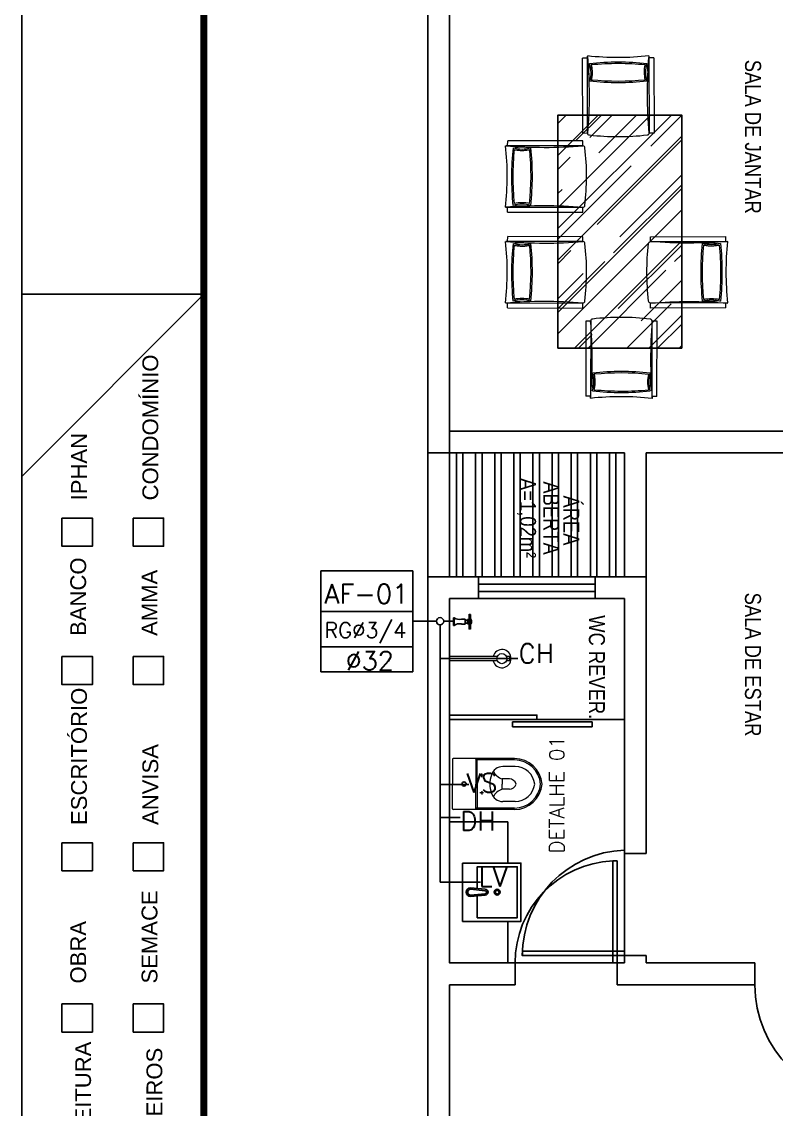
# Model space of a CAD drawing. Header units: millimetres. Extents: x -336 to -33, y -135 to 770.
# Drawn here: x -222.09 to -211.73, y 714.82 to 729.75 of the extents above; entities that cross this region are included whole.
import ezdxf
from ezdxf.enums import TextEntityAlignment as Align

# ---------------------------------------------------------------- set-up
doc = ezdxf.new("R2010")
doc.units = ezdxf.units.MM
doc.header["$LTSCALE"] = 50
doc.header["$MEASUREMENT"] = 0
for name, pattern in [('AXES', [0.54, 0.3, -0.08, 0.08, -0.08]), ('DASHDOT2', [0.5, 0.25, -0.125, 0, -0.125]), ('HIDDEN2', [0.1875, 0.125, -0.0625])]:
    doc.linetypes.add(name, pattern=pattern)
doc.layers.get('0').update_dxf_attribs({"linetype": 'CONTINUOUS'})
for name, color, linetype in [('-HIDRO', 8, 'CONTINUOUS'), ('A-PEN-B', 5, 'CONTINUOUS'), ('AF', 5, 'CONTINUOUS'), ('Diametro', 2, 'CONTINUOUS'), ('E-txt-g', 3, 'CONTINUOUS'), ('HIDRO 01', 4, 'CONTINUOUS'), ('MOB', 251, 'CONTINUOUS'), ('MOVEIS', 7, 'CONTINUOUS'), ("PRANCHA - PROJETU'S", 7, 'CONTINUOUS'), ('Prumadas_L', 1, 'CONTINUOUS'), ('Prumadas_Q', 3, 'CONTINUOUS'), ('Prumadas_T', 2, 'CONTINUOUS')]:
    doc.layers.add(name, color=color, linetype=linetype)
for name, color, linetype, lineweight in [('E-Lay-9', 9, 'CONTINUOUS', 9), ('E-Txt-W', 7, 'CONTINUOUS', 20), ('estofado', 7, 'CONTINUOUS', 25)]:
    doc.layers.add(name, color=color, linetype=linetype, lineweight=lineweight)
doc.styles.add('ARIAL', font='arial.ttf', dxfattribs={"height": 2})
doc.styles.add('F2', font='swissc.ttf')
doc.styles.add('REG60', font='romans.shx', dxfattribs={"width": 0.8, "height": 0.15})
doc.styles.add('REG80', font='romans.shx', dxfattribs={"width": 0.8, "height": 0.2})
doc.styles.add('ROMANS', font='romans', dxfattribs={"height": 0.1})

# ---------------------------------------------------------------- blocks, each defined once
blk = doc.blocks.new('ADFSGASDFG')
at = {"layer": "PRANCHA - PROJETU'S", "color": 1}
for p, q in [((276.578, 107.346), (276.578, 47.946)), ((279.078, 77.646), (276.578, 75.146)), ((279.078, 77.646), (276.578, 77.646))]:
    blk.add_line(p, q, dxfattribs=at)
at = {"layer": "PRANCHA - PROJETU'S", "color": 4, "const_width": 0.1}
blk.add_lwpolyline([(279.078, 106.346), (359.678, 106.346), (359.678, 48.946), (279.078, 48.946)], close=True, dxfattribs=at)
at = {"layer": "PRANCHA - PROJETU'S"}
for points in [[(277.13, 74.573), (277.548, 74.573), (277.548, 74.187), (277.13, 74.187)], [(278.109, 74.573), (278.526, 74.573), (278.526, 74.187), (278.109, 74.187)], [(277.13, 72.674), (277.548, 72.674), (277.548, 72.289), (277.13, 72.289)], [(278.109, 72.674), (278.526, 72.674), (278.526, 72.289), (278.109, 72.289)], [(277.13, 70.118), (277.548, 70.118), (277.548, 69.732), (277.13, 69.732)], [(278.109, 70.118), (278.526, 70.118), (278.526, 69.732), (278.109, 69.732)], [(277.13, 67.904), (277.548, 67.904), (277.548, 67.518), (277.13, 67.518)], [(278.109, 67.904), (278.526, 67.904), (278.526, 67.518), (278.109, 67.518)]]:
    blk.add_lwpolyline(points, close=True, dxfattribs=at)
at = {"layer": "PRANCHA - PROJETU'S", "color": 2, "style": 'ARIAL'}
for s, p in [('CONDOMÍNIO', (278.235, 74.816)), ('IPHAN', (277.256, 74.816)), ('BANCO', (277.245, 72.956)), ('AMMA', (278.224, 72.956)), ('ESCRITÓRIO', (277.256, 70.361)), ('ANVISA', (278.235, 70.361)), ('SEMACE', (278.224, 68.185)), ('OBRA', (277.245, 68.185)), ('PREFEITURA', (277.312, 65.469)), ('BOMBEIROS', (278.291, 65.469))]:
    blk.add_text(s, height=0.2168, rotation=90, dxfattribs=at).set_placement(p, align=Align.TOP_LEFT)
blk = doc.blocks.new('TXT-AMB75')
at = {"layer": 'E-txt-g', "style": 'REG80', "width": 0.8, "flags": 8}
blk.add_attdef('TXT', text='', height=0.2, dxfattribs=at).set_placement((0.005, 0.296), align=Align.CENTER)
at = {"layer": 'E-Txt-W', "style": 'REG60', "width": 0.8, "flags": 8}
blk.add_attdef('TXT', text='', height=0.15, dxfattribs=at).set_placement((0.005, 0.027), align=Align.CENTER)
blk = doc.blocks.new('vaso-s')
at = {"color": 8}
for start, end in [(0, 180), (180, 0)]:
    blk.add_arc((0.08, 0), 0.0143, start, end, dxfattribs=at)
at = {"layer": 'E-Lay-9', "color": 8}
for p, q in [((0, 0.17), (0, 0)), ((0.4256, 0.175), (0.005, 0.175)), ((0.16, 0.17), (0.16, 0.17)), ((0.16, 0.17), (0.16, 0)), ((0.4256, 0.165), (0.165, 0.165)), ((0.17, 0), (0.17, 0.16)), ((0.4306, 0.12), (0.3459, 0.12)), ((0.2134, 0.06), (0.1891, 0.06)), ((0.2013, 0.0479), (0.2013, 0.0722)), ((0.3406, 0.035), (0.3406, 0)), ((0.3906, 0.035), (0.3406, 0.035)), ((0, -0.17), (0, 0)), ((0.16, -0.17), (0.16, 0)), ((0.17, 0), (0.17, -0.1601)), ((0.2134, -0.06), (0.1891, -0.06)), ((0.2013, -0.0479), (0.2013, -0.0722)), ((0.3406, -0.035), (0.3406, 0)), ((0.3906, -0.035), (0.3406, -0.035)), ((0.4306, -0.12), (0.3459, -0.12)), ((0.4256, -0.175), (0.005, -0.175)), ((0.16, -0.17), (0.16, -0.17)), ((0.4256, -0.165), (0.165, -0.165))]:
    blk.add_line(p, q, dxfattribs=at)
for centre in [(0.2013, 0.06), (0.2013, -0.06)]:
    blk.add_circle(centre, 0.005, dxfattribs=at)
for centre, radius, start, end in [((0.005, 0.17), 0.005, 90, 180), ((0.155, 0.17), 0.005, 0, 90), ((0.165, 0.17), 0.00495, 180, 270), ((0.165, 0.16), 0.00495, 0, 90), ((0.4256, -0.015), 0.19, 4.52806, 90), ((0.4256, -0.015), 0.18, 4.78019, 90), ((0.3459, 0.0375), 0.0825, 90, 163.03545), ((0.3754, 0.1358), 0.1066, 206.93947, 250.96472), ((0.4306, -0.015), 0.135, 6.37937, 90), ((0.518, -0.015), 0.2624, 163.03545, 176.7233), ((0.3906, -0.015), 0.05, 17.4576, 90), ((0.518, 0.015), 0.2624, 183.2767, 196.96455), ((0.3459, -0.0375), 0.0825, 196.96455, 270), ((0.3754, -0.1358), 0.1066, 109.03528, 153.06053), ((0.3906, 0.015), 0.05, 270, 342.5424), ((0.4256, 0.015), 0.19, 270, 355.47194), ((0.4256, 0.015), 0.18, 270, 355.21981), ((0.4306, 0.015), 0.135, 270, 353.62063), ((0.005, -0.17), 0.005, 180, 270), ((0.155, -0.17), 0.005, 270, 0), ((0.165, -0.17), 0.00495, 90, 180), ((0.165, -0.1601), 0.00495, 270, 0)]:
    blk.add_arc(centre, radius, start, end, dxfattribs=at)
blk = doc.blocks.new('Chuveiro')
at = {"layer": 'E-Lay-9', "color": 8}
for p, q in [((-0.0311, 0.0156), (-0.3604, 0.0156)), ((0.0509, 0.0156), (0.0311, 0.0156)), ((0.0509, 0.0156), (0.0509, -0.0156)), ((-0.0311, -0.0156), (-0.3604, -0.0156)), ((0.0509, -0.0156), (0.0311, -0.0156))]:
    blk.add_line(p, q, dxfattribs=at)
blk.add_circle((0, 0), 0.0348, dxfattribs=at)
for centre, radius, start, end in [((0, 0), 0.0624, 194.4775, 165.5225), ((0.0093, 0), 0.0444, 339.42663, 20.57337)]:
    blk.add_arc(centre, radius, start, end, dxfattribs=at)
blk = doc.blocks.new('CUBA QUADRADA-flat-4-flat-1')
at = {"layer": 'MOB'}
blk.add_lwpolyline([(0, -0.2), (0.4, -0.2), (0.4, 0.2), (0, 0.2)], close=True, dxfattribs=at)
blk.add_lwpolyline([(0.1, -0.0255), (0.1, -0.175), (0.375, -0.175), (0.375, 0.175), (0.1, 0.175), (0.1, 0.0255)], dxfattribs=at)
for points in [[(0.155, -0.02), (0.055, -0.03, -1), (0.055, 0.03), (0.155, 0.02, -1)], [(0.155, -0.01), (0.055, -0.02, -1), (0.055, 0.02), (0.155, 0.01, -1)]]:
    blk.add_lwpolyline(points, format="xyb", close=True, dxfattribs=at)
for radius in [0.02, 0.0125]:
    blk.add_circle((0.2375, 0), radius, dxfattribs=at)
blk = doc.blocks.new('Poltrona Star marrom')
at = {"layer": 'estofado', "color": 8, "lineweight": 20, "ltscale": 0.1}
for p, q in [((0, 0), (0, -0.78)), ((-0.05, -0.02), (-0.05, -0.78)), ((-0.05, -0.02), (0, -0.02)), ((0.62, -0.78), (0.62, -0.02)), ((0.62, -0.02), (0.67, -0.02)), ((0.67, -0.78), (0.67, -0.02)), ((-0.05, -0.78), (0, -0.78)), ((0.62, -0.78), (0.67, -0.78))]:
    blk.add_line(p, q, dxfattribs=at)
at = {"layer": 'estofado', "color": 8, "lineweight": 5, "ltscale": 0.1}
blk.add_line((0.62, -0.02), (0.62, 0), dxfattribs=at)
for centre, radius, start, end in [((0.31, 2.832), 2.848, 263.7521, 276.2479), ((0.309, -0.165), 0.296, 165.0121, 194.9879), ((0.31, -2.807), 2.748, 83.9224, 96.0776), ((-0.276, -0.165), 0.308, 343.0375, 16.9625), ((0.896, -0.165), 0.308, 163.0375, 196.9625), ((0.311, -0.165), 0.296, 345.0121, 14.9879), ((0.31, 2.478), 2.748, 263.9224, 276.0776), ((0.02, -0.78), 0.02, 180, 270), ((0.31, 1.687), 2.504, 263.3498, 276.6502), ((0.6, -0.78), 0.02, 270, 0)]:
    blk.add_arc(centre, radius, start, end, dxfattribs=at)
at = {"layer": 'MOVEIS', "color": 8, "lineweight": 5, "ltscale": 0.1}
for points in [[(0.019, -0.075), (0.019, -0.075), (0.019, -0.075)], [(0.601, -0.075), (0.601, -0.075)], [(0.019, -0.255), (0.019, -0.255)], [(0.601, -0.255), (0.601, -0.255)]]:
    blk.add_lwpolyline(points, close=True, dxfattribs=at)
for centre, radius, start, end in [((-4.905, -0.39), 4.92, 355.4539, 4.5461), ((-0.276, -0.165), 0.322, 345.9941, 14.0059), ((5.525, -0.39), 4.92, 175.4539, 184.5461), ((0.31, 2.478), 2.734, 264.2624, 275.7376)]:
    blk.add_arc(centre, radius, start, end, dxfattribs=at)
at = {"layer": 'MOVEIS', "color": 8, "linetype": 'AXES', "lineweight": 5, "ltscale": 0.1}
for centre, radius, start, end in [((0.31, -2.807), 2.734, 84.2624, 95.7376), ((0.896, -0.165), 0.322, 165.9941, 194.0059)]:
    blk.add_arc(centre, radius, start, end, dxfattribs=at)
blk = doc.blocks.new('Registro Geral')
at = {"layer": 'A-PEN-B'}
blk.add_line((-285.459, 741.8452), (-285.3874, 741.8452), dxfattribs=at)
at = {"layer": 'HIDRO 01', "color": 4}
for p, q in [((-285.3881, 741.8689), (-285.3918, 741.8689)), ((-285.3918, 741.8429), (-285.3918, 741.8689)), ((-285.3881, 741.8429), (-285.3881, 741.8689)), ((-285.2846, 741.8917), (-285.2846, 741.8647)), ((-285.2833, 741.8929), (-285.2796, 741.8929)), ((-285.2796, 741.8929), (-285.2759, 741.8929)), ((-285.2747, 741.8917), (-285.2747, 741.8632)), ((-285.3918, 741.8169), (-285.3918, 741.8429)), ((-285.3918, 741.8169), (-285.3881, 741.8169)), ((-285.3881, 741.8169), (-285.3881, 741.8429)), ((-285.3114, 741.859), (-285.3376, 741.859)), ((-285.3376, 741.8268), (-285.3114, 741.8268)), ((-285.3114, 741.8429), (-285.3114, 741.859)), ((-285.3114, 741.8534), (-285.2951, 741.8534)), ((-285.3114, 741.8268), (-285.3114, 741.8429)), ((-285.3114, 741.8324), (-285.2951, 741.8324)), ((-285.2951, 741.8532), (-285.2951, 741.8574)), ((-285.2951, 741.8429), (-285.2951, 741.8532)), ((-285.2951, 741.8326), (-285.2951, 741.8429)), ((-285.2951, 741.8283), (-285.2951, 741.8326)), ((-285.2846, 741.8478), (-285.2846, 741.8652)), ((-285.2846, 741.8429), (-285.2846, 741.8478)), ((-285.2846, 741.8379), (-285.2846, 741.8429)), ((-285.2846, 741.8379), (-285.2846, 741.8211)), ((-285.2846, 741.7941), (-285.2846, 741.8211)), ((-285.2844, 741.815), (-285.2844, 741.82)), ((-285.2844, 741.8101), (-285.2844, 741.815)), ((-285.2747, 741.8478), (-285.2747, 741.8636)), ((-285.2747, 741.8478), (-285.2747, 741.8429)), ((-285.2747, 741.8429), (-285.2747, 741.8379)), ((-285.2747, 741.8379), (-285.2747, 741.822)), ((-285.2747, 741.7941), (-285.2747, 741.8226)), ((-285.2745, 741.82), (-285.2745, 741.815)), ((-285.2745, 741.815), (-285.2745, 741.8101)), ((-285.2716, 741.8536), (-285.2716, 741.858)), ((-285.2716, 741.8429), (-285.2716, 741.8536)), ((-285.2716, 741.8322), (-285.2716, 741.8429)), ((-285.2716, 741.8278), (-285.2716, 741.8322)), ((-285.2716, 741.8278), (-285.2716, 741.8277)), ((-285.2833, 741.7928), (-285.2796, 741.7928)), ((-285.2759, 741.7928), (-285.2796, 741.7928))]:
    blk.add_line(p, q, dxfattribs=at)
for points in [[(-285.2951, 741.8574), (-285.2937, 741.8577), (-285.2921, 741.8581), (-285.2899, 741.8586)], [(-285.2951, 741.8283), (-285.2937, 741.828), (-285.2921, 741.8277), (-285.2899, 741.8272)]]:
    blk.add_lwpolyline(points, dxfattribs=at)
at = {"layer": 'HIDRO 01', "color": 4, "extrusion": (0, 0, -1)}
for centre, radius, start, end in [((285.3509, 741.9247), 0.0671, 258.54931, 303.64179), ((285.2795, 741.8765), 0.00495, 0.01824, 89.98184), ((285.2795, 741.8765), 0.00495, 90.02599, 179.97398), ((285.2759, 741.8917), 0.00124, 90, 179.99997), ((285.3509, 741.7611), 0.0671, 56.35799, 101.45044), ((285.2914, 741.8652), 0.00681, 180.00002, 257.64009), ((285.2914, 741.8206), 0.00681, 102.35667, 180.0002), ((285.2796, 741.8478), 0.00495, 0.01824, 89.98184), ((285.2796, 741.8379), 0.00495, 270.01813, 359.98172), ((285.2833, 741.7941), 0.00124, 270, 360), ((285.2795, 741.8666), 0.00495, 270.01813, 359.98172), ((285.2795, 741.82), 0.00495, 0.01824, 89.98184), ((285.2795, 741.8101), 0.00495, 270.01813, 359.98172), ((285.2796, 741.8478), 0.00495, 90.02599, 179.97398), ((285.2796, 741.8379), 0.00495, 180.01813, 269.98171), ((285.2795, 741.8666), 0.00495, 180.01813, 269.98171), ((285.2795, 741.82), 0.00495, 90.02599, 179.97398), ((285.2795, 741.8101), 0.00495, 180.01813, 269.98171), ((285.2679, 741.8638), 0.00681, 303.62105, 358.76325), ((285.2679, 741.822), 0.00681, 359.99999, 56.3941), ((285.2706, 741.8561), 0.00099, 0.00003, 79.90518), ((285.2706, 741.8561), 0.000989, 79.88757, 159.87805), ((285.3067, 741.8429), 0.0394, 159.86369, 180.00435)]:
    blk.add_arc(centre, radius, start, end, dxfattribs=at)
at = {"layer": 'HIDRO 01', "color": 4}
for centre, radius, start, end in [((-285.2833, 741.8917), 0.00124, 90, 180.00105), ((-285.2759, 741.7941), 0.00124, 270, 0.00165), ((-285.2717, 741.858), 0.000125, 0.08489, 56.11552), ((-285.2706, 741.8296), 0.00099, 179.99664, 259.92793), ((-285.2717, 741.8278), 0.000124, 303.64409, 333.28259), ((-285.2706, 741.8296), 0.00099, 259.9237, 339.87294), ((-285.3067, 741.8429), 0.0394, 339.86114, 0.006)]:
    blk.add_arc(centre, radius, start, end, dxfattribs=at)

msp = doc.modelspace()

# ---------------------------------------------------------------- hatches: boundary and pattern name
at = {"layer": '-HIDRO', "linetype": 'Continuous'}
h = msp.add_hatch(dxfattribs=at)
h.set_pattern_fill('AR-RROOF', color=256, scale=0.02, angle=225, style=0)
h.set_pattern_definition([(225, (9612.0878, 2499.08493), (-0.431052294, -1.149472783), [7.62, -1.016, 2.54, -0.508]), (225, (9611.78966, 2498.4276), (0.83695987, -0.11853938), [1.524, -0.16764, 3.048, -0.381]), (225, (9612.21353, 2498.6), (-1.627222409, -2.108564137), [4.064, -0.7112, 2.032, -0.508])])
h.paths.add_polyline_path([(-214.729, 725.271), (-213.029, 725.271), (-213.029, 728.471), (-214.729, 728.471)])
at = {"layer": '-HIDRO', "linetype": 'HIDDEN2'}
h = msp.add_hatch(dxfattribs=at)
h.set_pattern_fill('ANSI32', color=256, scale=0.7, angle=45, style=0)
h.set_pattern_definition([(90, (-1600.02026, 383.4332), (-0.2625, 1e-16), []), (90, (-1599.93276, 383.5207), (-0.2625, 1e-16), [])])
h.paths.add_polyline_path([(-213.816, 722.133), (-213.816, 723.833), (-216.216, 723.833), (-216.216, 722.133)])
h.paths.add_polyline_path([(-214.985, 723.462), (-214.985, 722.416), (-214.655, 722.416), (-214.655, 723.462)], flags=24)
h.paths.add_polyline_path([(-215.357, 723.619), (-215.357, 722.257), (-214.961, 722.257), (-214.961, 723.619)], flags=24)
h.paths.add_polyline_path([(-214.724, 723.294), (-214.724, 722.518), (-214.304, 722.518), (-214.304, 723.294)], flags=24)
h.paths.add_polyline_path([(-215.663, 723.26), (-215.663, 722.524), (-215.269, 722.524), (-215.269, 723.26)], flags=24)

# ---------------------------------------------------------------- linework, layer by layer
at = {"layer": '-HIDRO', "linetype": 'Continuous'}
for p, q in [((-216.516, 753.553), (-216.516, 703.553)), ((-216.216, 740.451), (-216.216, 722.133)), ((-213.816, 723.833), (-216.216, 723.833)), ((-213.816, 722.133), (-213.816, 723.833)), ((-213.516, 722.133), (-216.216, 722.133)), ((-213.516, 722.133), (-213.516, 718.333)), ((-216.216, 721.833), (-216.216, 716.833)), ((-213.816, 721.833), (-216.216, 721.833)), ((-213.816, 721.833), (-213.816, 718.333)), ((-213.516, 718.333), (-213.816, 718.333)), ((-213.516, 718.333), (-213.816, 718.333)), ((-213.816, 716.933), (-213.816, 718.333)), ((-215.316, 716.833), (-216.216, 716.833)), ((-215.316, 716.833), (-215.316, 716.533)), ((-215.316, 716.833), (-213.916, 716.833)), ((-213.816, 716.833), (-213.916, 716.833)), ((-213.816, 716.833), (-213.916, 716.833)), ((-213.916, 716.833), (-213.916, 716.533)), ((-213.816, 716.933), (-213.816, 716.833)), ((-213.516, 716.933), (-213.816, 716.933)), ((-213.516, 716.933), (-213.516, 716.833)), ((-212.024, 716.833), (-213.516, 716.833)), ((-212.024, 716.833), (-213.516, 716.833)), ((-212.024, 716.833), (-212.024, 716.533)), ((-216.216, 716.533), (-215.316, 716.533)), ((-216.216, 716.533), (-216.216, 710.133)), ((-213.916, 716.533), (-212.024, 716.533)), ((-212.024, 716.533), (-213.916, 716.533))]:
    msp.add_line(p, q, dxfattribs=at)
at = {"layer": '-HIDRO', "linetype": 'DASHDOT2'}
for p, q in [((-211.116, 724.133), (-216.216, 724.133)), ((-211.116, 723.833), (-213.516, 723.833)), ((-213.516, 722.133), (-213.516, 723.833))]:
    msp.add_line(p, q, dxfattribs=at)
at = {"layer": '-HIDRO', "linetype": 'HIDDEN2'}
for p, q in [((-215.816, 721.833), (-215.816, 722.133)), ((-214.216, 722.033), (-215.816, 722.033)), ((-214.216, 721.833), (-214.216, 722.133)), ((-214.216, 721.933), (-215.816, 721.933))]:
    msp.add_line(p, q, dxfattribs=at)
at = {"layer": '-HIDRO'}
msp.add_line((-216.216, 720.173), (-213.816, 720.173), dxfattribs=at)
at = {"layer": '-HIDRO', "linetype": 'Continuous', "flags": 128}
msp.add_lwpolyline([(-205.816, 747.251), (-216.516, 747.251), (-216.516, 723.833), (-213.816, 723.833), (-213.816, 722.133), (-216.516, 722.133), (-216.516, 709.833), (-209.916, 709.833), (-209.916, 716.533), (-205.816, 716.533), (-205.816, 733.447), (-208.516, 733.447), (-208.516, 737.144), (-205.816, 737.144), (-205.816, 747.251)], dxfattribs=at)
at = {"layer": '-HIDRO'}
for points in [[(-214.729, 725.271), (-213.029, 725.271), (-213.029, 728.471), (-214.729, 728.471)], [(-216.216, 720.173), (-216.216, 720.235), (-215.016, 720.235), (-215.016, 720.173)], [(-215.35, 720.075), (-215.35, 720.14), (-214.259, 720.14), (-214.259, 720.075)], [(-213.916, 716.833), (-213.916, 718.233), (-213.976, 718.233), (-213.976, 716.833)], [(-213.816, 716.933), (-213.816, 716.993), (-215.216, 716.993), (-215.216, 716.933)]]:
    msp.add_lwpolyline(points, close=True, dxfattribs=at)
msp.add_lwpolyline([(-215.416, 717.403), (-215.416, 716.833), (-216.216, 716.833), (-216.216, 718.768), (-215.416, 718.768), (-215.416, 718.203)], dxfattribs=at)
at = {"layer": '-HIDRO', "linetype": 'HIDDEN2'}
for centre, radius, start, end in [((-213.77, 716.933), 1.447, 91.8577, 180), ((-213.915, 716.833), 1.401, 92.5089, 180), ((-210.424, 716.533), 1.6, 180, 270)]:
    msp.add_arc(centre, radius, start, end, dxfattribs=at)
at = {"layer": 'A-PEN-B'}
msp.add_circle((-216.346, 721.522), 0.05, dxfattribs=at)
at = {"layer": 'AF', "color": 5, "linetype": 'Continuous'}
for p, q in [((-216.346, 721.472), (-216.346, 717.943)), ((-216.346, 721.011), (-215.28, 721.011)), ((-216.346, 719.28), (-215.949, 719.28)), ((-216.346, 718.829), (-216.072, 718.829)), ((-216.346, 717.943), (-215.793, 717.943))]:
    msp.add_line(p, q, dxfattribs=at)
at = {"layer": 'Prumadas_L'}
for p, q in [((-216.72, 721.656), (-217.982, 721.656)), ((-216.396, 721.522), (-216.72, 721.522)), ((-216.72, 721.172), (-217.982, 721.172))]:
    msp.add_line(p, q, dxfattribs=at)
at = {"layer": 'Prumadas_Q'}
for p, q in [((-216.72, 722.214), (-217.982, 722.214)), ((-217.982, 722.214), (-217.982, 720.829)), ((-216.72, 720.829), (-216.72, 722.214)), ((-217.982, 720.829), (-216.72, 720.829))]:
    msp.add_line(p, q, dxfattribs=at)

# ---------------------------------------------------------------- block references
at = {"layer": '-HIDRO', "lineweight": 5, "yscale": 1.359691849440184, "zscale": 1.359691849440184}
for p, xscale, rotation in [((-213.478, 729.281), -1.359691849440184, 0.06282621836916745), ((-215.446, 727.205), 1.359691849440184, 89.9371737816308), ((-215.446, 725.891), 1.359691849440184, 89.9371737816308), ((-212.395, 725.891), -1.359691849440184, 270.0628262183692), ((-213.436, 724.582), 1.359691849440184, 179.9371737816307)]:
    msp.add_blockref('Poltrona Star marrom', p, dxfattribs=dict(at, xscale=xscale, rotation=rotation))
at = {"layer": '-HIDRO'}
ref = msp.add_blockref('TXT-AMB75', (-212.591, 728.185), dxfattribs=dict(at, xscale=1.458, yscale=1.458, zscale=1.458, rotation=270))
ref.add_attrib('TXT', 'SALA DE JANTAR', dxfattribs={"layer": 'E-txt-g', "color": 2, "height": 0.22, "rotation": 270, "style": 'F2'}).set_placement((-212.159, 728.172), align=Align.CENTER)
ref = msp.add_blockref('TXT-AMB75', (-215.362, 722.947), dxfattribs=dict(at, xscale=1.458, yscale=1.458, zscale=1.458, rotation=270))
ref.add_attrib('TXT', 'ABERTA', dxfattribs={"layer": 'E-txt-g', "color": 2, "height": 0.22, "rotation": 270, "style": 'F2'}).set_placement((-214.93, 722.939), align=Align.CENTER)
ref.add_attrib('TXT', 'A=1,02m²', dxfattribs={"layer": 'E-Txt-W', "height": 0.22, "rotation": 270, "style": 'F2'}).set_placement((-215.249, 722.938), align=Align.CENTER)
ref = msp.add_blockref('TXT-AMB75', (-215.086, 722.914), dxfattribs=dict(at, xscale=1.458, yscale=1.458, zscale=1.458, rotation=270))
ref.add_attrib('TXT', 'ÁREA', dxfattribs={"layer": 'E-txt-g', "color": 2, "height": 0.22, "rotation": 270, "style": 'F2'}).set_placement((-214.654, 722.906), align=Align.CENTER)
ref = msp.add_blockref('TXT-AMB75', (-212.593, 720.941), dxfattribs=dict(at, xscale=1.458, yscale=1.458, zscale=1.458, rotation=270))
ref.add_attrib('TXT', 'SALA DE ESTAR', dxfattribs={"layer": 'E-txt-g', "color": 2, "height": 0.22, "rotation": 270, "style": 'F2'}).set_placement((-212.16, 720.928), align=Align.CENTER)
ref = msp.add_blockref('TXT-AMB75', (-214.735, 720.9), dxfattribs=dict(at, xscale=1.458, yscale=1.458, zscale=1.458, rotation=270))
ref.add_attrib('TXT', 'WC REVER.', dxfattribs={"layer": 'E-txt-g', "color": 2, "height": 0.22, "rotation": 270, "style": 'F2'}).set_placement((-214.303, 720.891), align=Align.CENTER)
at = {"layer": '-HIDRO', "xscale": 2, "yscale": 2, "zscale": 2}
for name, p in [('Chuveiro', (-215.496, 721.009)), ('vaso-s', (-216.176, 719.288))]:
    msp.add_blockref(name, p, dxfattribs=at)
at = {"layer": '-HIDRO', "xscale": -2, "yscale": 2, "zscale": 2, "rotation": 180}
msp.add_blockref('CUBA QUADRADA-flat-4-flat-1', (-216.036, 717.803), dxfattribs=at)
at = {"layer": 'AF', "color": 5, "linetype": 'Continuous', "xscale": 2, "yscale": 2, "zscale": 2}
msp.add_blockref('Registro Geral', (354.622, -762.169), dxfattribs=at)
at = {"layer": "PRANCHA - PROJETU'S", "color": 1}
msp.add_blockref('ADFSGASDFG', (-498.667, 648.365), dxfattribs=at)

# ---------------------------------------------------------------- texts
at = {"layer": 'Diametro', "style": 'ROMANS'}
msp.add_text('DETALHE 01', height=0.2, rotation=90, dxfattribs=at).set_placement((-214.644, 719.141), align=Align.CENTER)
at = {"layer": 'Prumadas_T', "style": 'ROMANS'}
for s, height, p in [('AF-01', 0.2646, (-217.354, 721.766)), ('RG%%C3/4', 0.2117, (-217.371, 721.294)), ('%%C32', 0.2561, (-217.311, 720.852))]:
    msp.add_text(s, height=height, rotation=360, dxfattribs=at).set_placement(p, align=Align.CENTER)
for s, p in [('CH', (-215.268, 720.95)), ('VS', (-215.985, 719.172)), ('DH', (-216.07, 718.648)), ('LV', (-215.816, 717.881))]:
    msp.add_text(s, height=0.2621, rotation=360, dxfattribs=at).set_placement(p)

doc.saveas('drawing.dxf')
